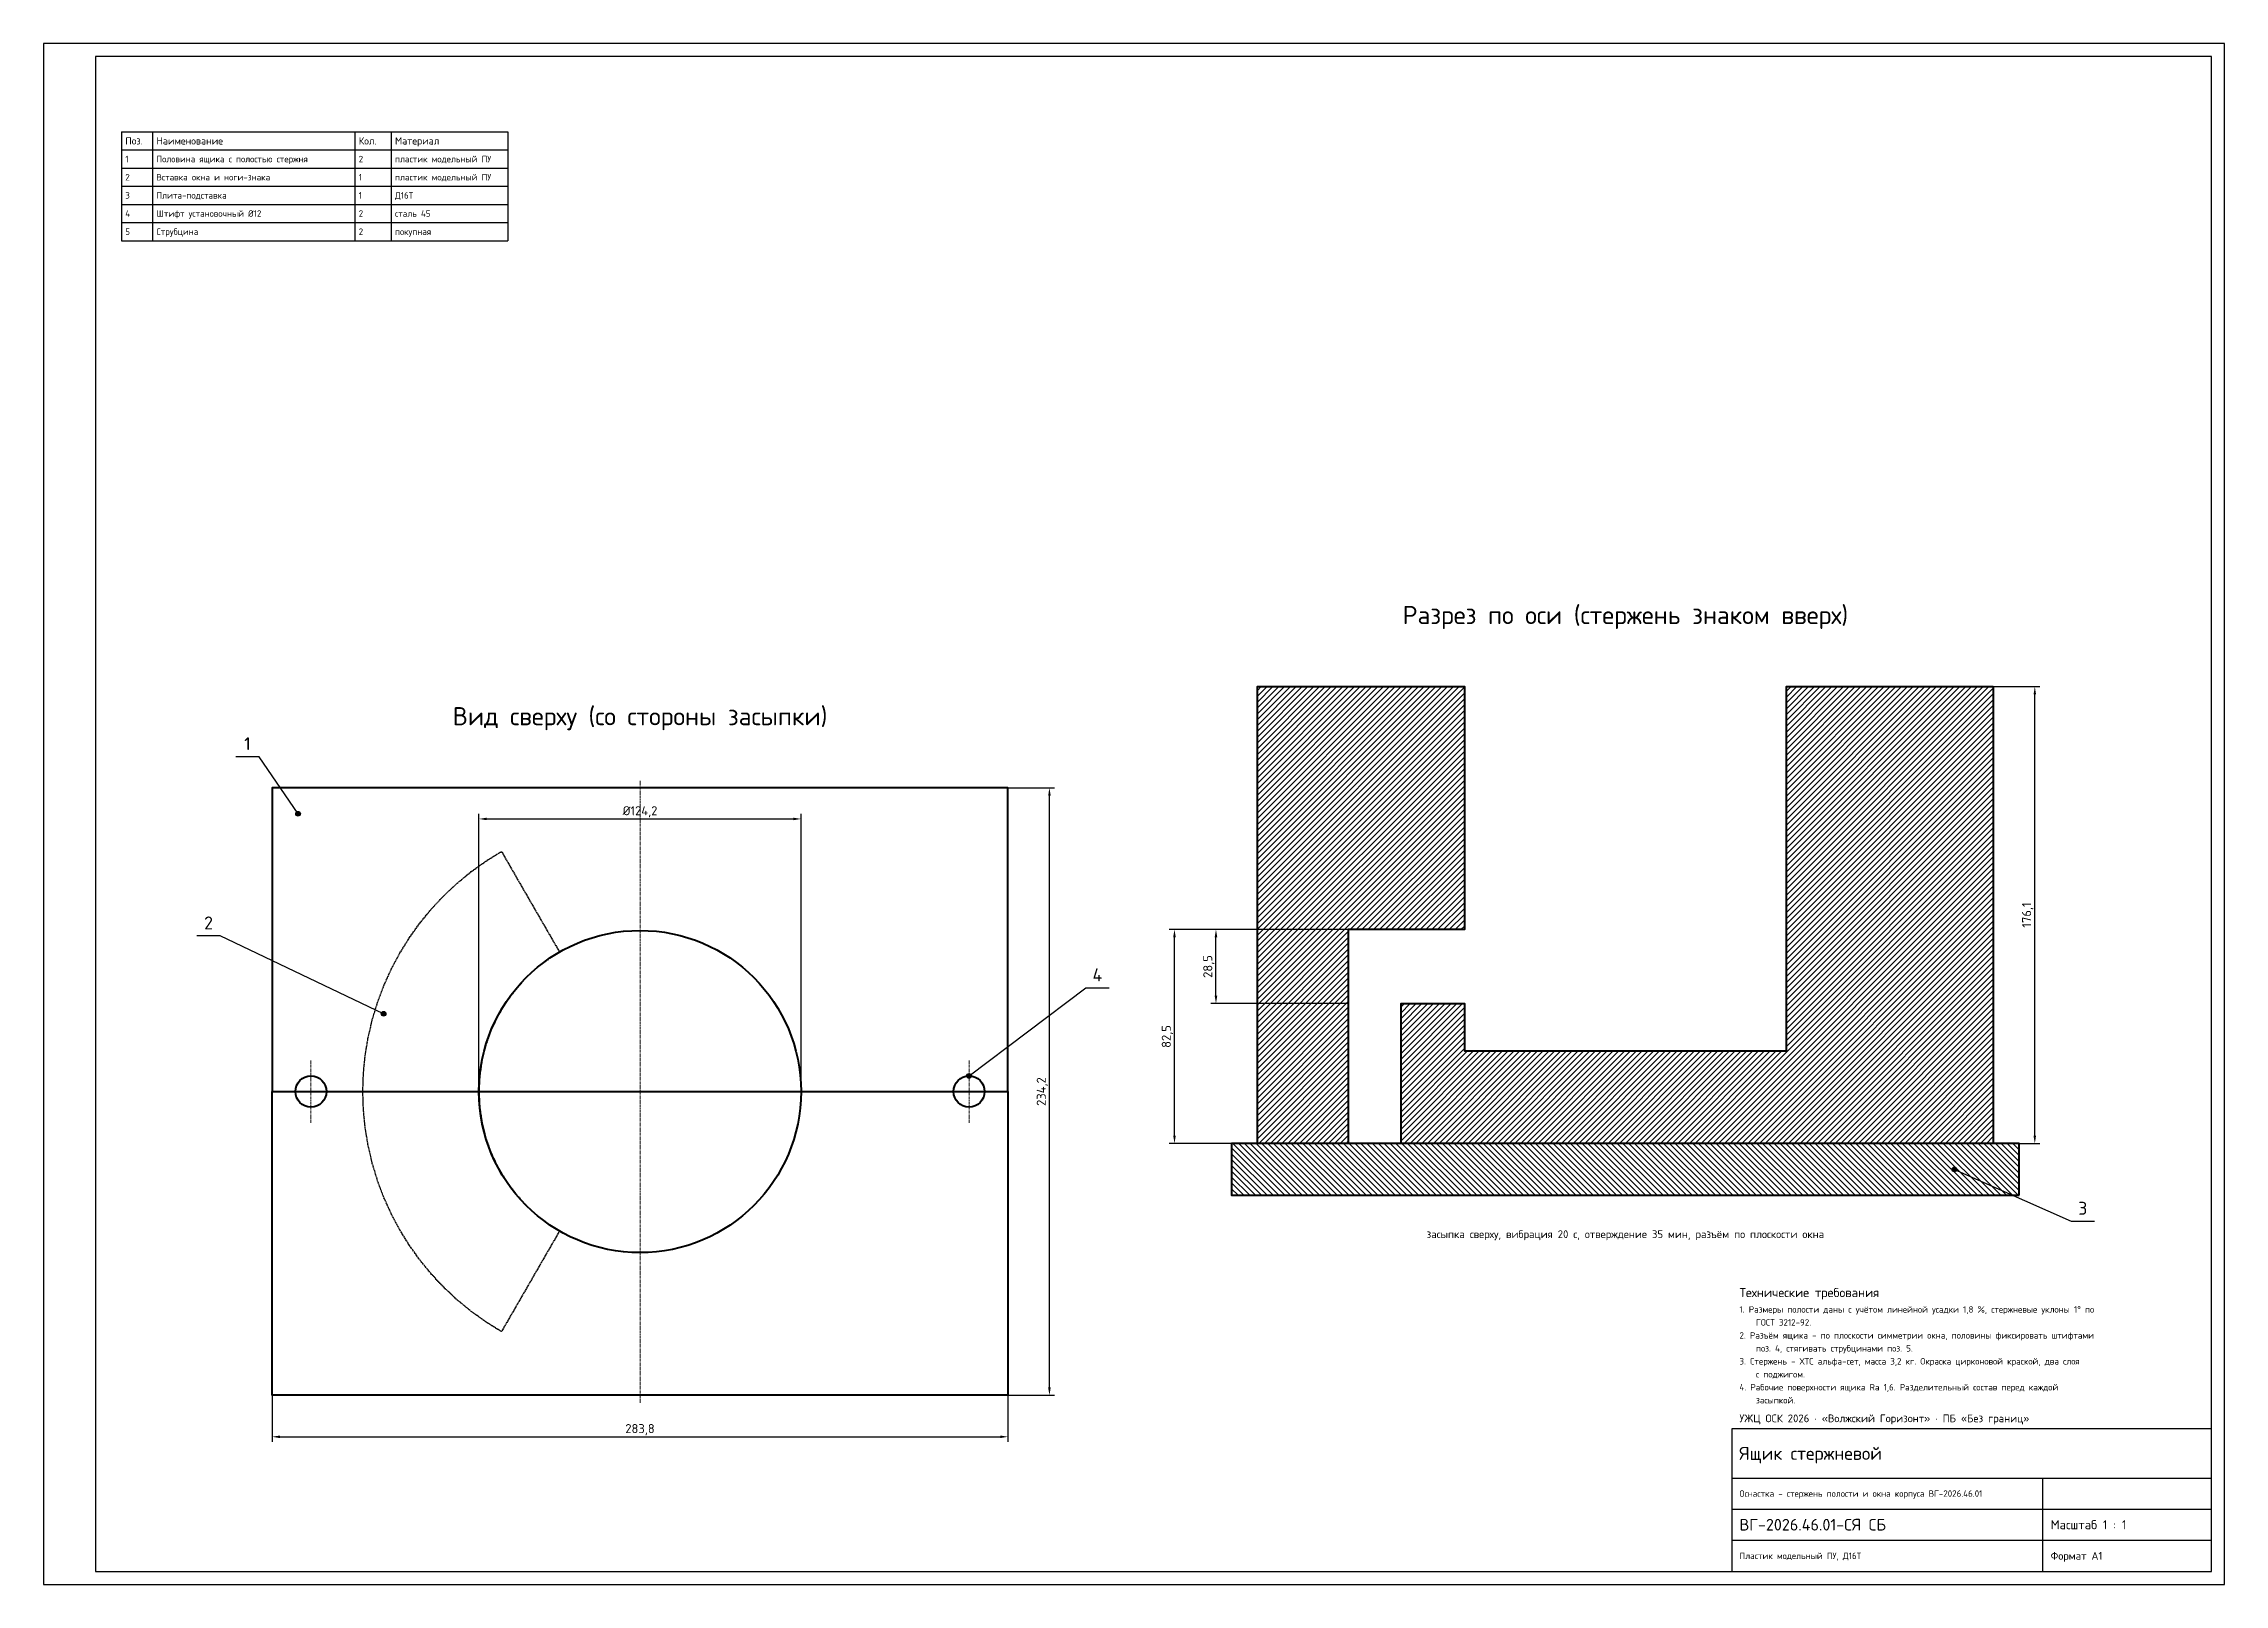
# Model space of a CAD drawing. Header units: millimetres. Extents: x 0 to 841, y 0 to 594.
import ezdxf
from ezdxf.enums import TextEntityAlignment as Align

# ---------------------------------------------------------------- set-up
doc = ezdxf.new("R2010")
doc.units = ezdxf.units.MM
doc.header["$LTSCALE"] = 0.35
doc.linetypes.add('CENTER', pattern=[5.08, 3.175, -0.635, 0.635, -0.635])
doc.linetypes.add('DASHED', pattern=[1.524, 1.27, -0.254])
for name, color, linetype in [('00_РАМКА', 7, 'Continuous'), ('08_ТЕКСТ', 7, 'Continuous'), ('09_РАЗМЕРЫ', 6, 'Continuous')]:
    doc.layers.add(name, color=color, linetype=linetype)
for name, color, linetype, lineweight in [('07_ОСИ', 2, 'CENTER', 18), ('20_ВИДИМЫЕ', 7, 'Continuous', 50), ('21_НЕВИДИМЫЕ', 8, 'DASHED', 25), ('23_ШТРИХОВКА', 8, 'Continuous', 18)]:
    doc.layers.add(name, color=color, linetype=linetype, lineweight=lineweight)
doc.styles.add('ГОСТ', font='isocpeur.ttf')
doc.dimstyles.new('ГОСТ', dxfattribs={"dimtxt": 3.5, "dimasz": 3, "dimexe": 2, "dimexo": 0, "dimgap": 1, "dimtad": 1, "dimdec": 1, "dimtxsty": 'ГОСТ', "dimcen": 2.5, "dimclrd": 6, "dimclre": 6, "dimclrt": 7, "dimazin": 3, "dimtfac": 1, "dimtmove": 0, "dimatfit": 3, "dimarcsym": 0})

msp = doc.modelspace()

# ---------------------------------------------------------------- hatches: boundary and pattern name
at = {"layer": '09_РАЗМЕРЫ'}
h = msp.add_hatch(color=7, dxfattribs=at)
edge = h.paths.add_edge_path()
edge.add_arc((98.11, 297.1), 0.9, 0, 360)
h = msp.add_hatch(color=7, dxfattribs=at)
edge = h.paths.add_edge_path()
edge.add_arc((131.11, 220), 0.9, 0, 360)
h = msp.add_hatch(color=7, dxfattribs=at)
edge = h.paths.add_edge_path()
edge.add_arc((356.89, 196), 0.9, 0, 360)
h = msp.add_hatch(color=7, dxfattribs=at)
edge = h.paths.add_edge_path()
edge.add_arc((736.89, 160), 0.9, 0, 360)
at = {"layer": '23_ШТРИХОВКА'}
h = msp.add_hatch(dxfattribs=at)
h.set_pattern_fill('ANSI31', scale=0.5)
h.paths.add_polyline_path([(468.11, 170), (468.11, 346.11), (547.9, 346.11), (547.9, 252.46), (523.48, 252.46), (503.11, 252.46), (503.11, 223.95), (503.11, 170)])
h = msp.add_hatch(dxfattribs=at)
h.set_pattern_fill('ANSI31', scale=0.5)
h.paths.add_polyline_path([(751.89, 346.11), (751.89, 170), (523.48, 170), (523.48, 223.95), (547.9, 223.95), (547.9, 205.63), (672.1, 205.63), (672.1, 346.11)])
h = msp.add_hatch(dxfattribs=at)
h.set_pattern_fill('ANSI31', scale=0.5, angle=90)
h.paths.add_polyline_path([(761.89, 150), (761.89, 170), (458.11, 170), (458.11, 150)])

# ---------------------------------------------------------------- linework, layer by layer
at = {"layer": '00_РАМКА'}
for p, q in [((30, 560), (179, 560)), ((30, 560), (30, 518)), ((42, 560), (42, 518)), ((120, 560), (120, 518)), ((134, 560), (134, 518)), ((179, 560), (179, 518)), ((30, 553), (179, 553)), ((30, 546), (179, 546)), ((30, 539), (179, 539)), ((30, 532), (179, 532)), ((30, 525), (179, 525)), ((30, 518), (179, 518)), ((651, 41), (836, 41)), ((771, 5), (771, 41)), ((651, 29), (836, 29)), ((651, 17), (836, 17))]:
    msp.add_line(p, q, dxfattribs=at)
for points in [[(0, 0), (841, 0), (841, 594), (0, 594)], [(20, 5), (836, 5), (836, 589), (20, 589)], [(651, 5), (836, 5), (836, 60), (651, 60)]]:
    msp.add_lwpolyline(points, close=True, dxfattribs=at)
at = {"layer": '07_ОСИ'}
for p, q in [((230, 70), (230, 310)), ((103.11, 178), (103.11, 202)), ((356.89, 178), (356.89, 202)), ((91.11, 190), (115.11, 190)), ((110, 190), (350, 190)), ((344.89, 190), (368.89, 190))]:
    msp.add_line(p, q, dxfattribs=at)
at = {"layer": '09_РАЗМЕРЫ'}
for p, q in [((83.11, 319.1), (74.11, 319.1)), ((98.11, 297.1), (83.11, 319.1)), ((68.11, 250), (59.11, 250)), ((131.11, 220), (68.11, 250)), ((356.89, 196), (401.89, 230)), ((401.89, 230), (410.89, 230)), ((736.89, 160), (781.89, 140)), ((781.89, 140), (790.89, 140))]:
    msp.add_line(p, q, dxfattribs=at)
for centre in [(98.11, 297.1), (131.11, 220), (356.89, 196), (736.89, 160)]:
    msp.add_circle(centre, 0.9, dxfattribs=at)
at = {"layer": '20_ВИДИМЫЕ'}
for points in [[(468.11, 170), (468.11, 346.11), (547.9, 346.11), (547.9, 252.46), (523.48, 252.46), (503.11, 252.46), (503.11, 223.95), (503.11, 170), (468.11, 170)], [(751.89, 346.11), (751.89, 170), (523.48, 170), (523.48, 223.95), (547.9, 223.95), (547.9, 205.63), (672.1, 205.63), (672.1, 346.11), (751.89, 346.11)], [(88.11, 190), (371.89, 190), (371.89, 307.1), (88.11, 307.1)], [(88.11, 190), (371.89, 190), (371.89, 72.9), (88.11, 72.9)], [(761.89, 150), (761.89, 170), (458.11, 170), (458.11, 150), (761.89, 150)]]:
    msp.add_lwpolyline(points, close=True, dxfattribs=at)
for centre, radius in [((230, 190), 62.1), ((103.11, 190), 6), ((356.89, 190), 6)]:
    msp.add_circle(centre, radius, dxfattribs=at)
at = {"layer": '21_НЕВИДИМЫЕ'}
msp.add_lwpolyline([(176.55, 97.43), (170.62, 101.12), (164.93, 105.2), (159.52, 109.64), (154.42, 114.42), (149.64, 119.52), (145.2, 124.93), (141.12, 130.62), (137.43, 136.56), (134.13, 142.72), (131.25, 149.09), (128.78, 155.64), (126.75, 162.33), (125.16, 169.15), (124.02, 176.05), (123.34, 183.01), (123.11, 190), (123.34, 196.99), (124.02, 203.95), (125.16, 210.85), (126.75, 217.67), (128.78, 224.36), (131.25, 230.91), (134.13, 237.28), (137.43, 243.44), (141.12, 249.38), (145.2, 255.07), (149.64, 260.48), (154.42, 265.58), (159.52, 270.36), (164.93, 274.8), (170.62, 278.88), (176.55, 282.57), (198.99, 243.71), (195.51, 241.62), (190.61, 237.99), (186.1, 233.9), (182.01, 229.39), (178.38, 224.49), (175.24, 219.27), (172.64, 213.76), (170.59, 208.02), (169.11, 202.11), (168.21, 196.09), (167.91, 190), (168.21, 183.91), (169.11, 177.89), (170.59, 171.98), (172.64, 166.24), (175.24, 160.73), (178.38, 155.51), (182.01, 150.61), (186.1, 146.1), (190.61, 142.01), (195.51, 138.38), (198.99, 136.29), (176.55, 97.43)], close=True, dxfattribs=at)

# ---------------------------------------------------------------- texts
at = {"layer": '08_ТЕКСТ', "style": 'ГОСТ'}
for s, height, p in [('Поз.', 2.8, (31.5, 556.5)), ('Наименование', 2.8, (43.5, 556.5)), ('Кол.', 2.8, (121.5, 556.5)), ('Материал', 2.8, (135.5, 556.5)), ('1', 2.5, (31.5, 549.5)), ('Половина ящика с полостью стержня', 2.5, (43.5, 549.5)), ('2', 2.5, (121.5, 549.5)), ('пластик модельный ПУ', 2.5, (135.5, 549.5)), ('2', 2.5, (31.5, 542.5)), ('Вставка окна и ноги-знака', 2.5, (43.5, 542.5)), ('1', 2.5, (121.5, 542.5)), ('пластик модельный ПУ', 2.5, (135.5, 542.5)), ('3', 2.5, (31.5, 535.5)), ('Плита-подставка', 2.5, (43.5, 535.5)), ('1', 2.5, (121.5, 535.5)), ('Д16Т', 2.5, (135.5, 535.5)), ('4', 2.5, (31.5, 528.5)), ('5', 2.5, (31.5, 521.5)), ('Струбцина', 2.5, (43.5, 521.5)), ('Штифт установочный Ø12', 2.5, (43.5, 528.5)), ('2', 2.5, (121.5, 528.5)), ('2', 2.5, (121.5, 521.5)), ('сталь 45', 2.5, (135.5, 528.5)), ('покупная', 2.5, (135.5, 521.5)), ('Технические требования', 3.5, (654, 112.5)), ('1. Размеры полости даны с учётом линейной усадки 1,8 %, стержневые уклоны 1° по', 2.5, (654, 106)), ('    ГОСТ 3212-92.', 2.5, (654, 101)), ('2. Разъём ящика - по плоскости симметрии окна, половины фиксировать штифтами', 2.5, (654, 96)), ('3. Стержень - ХТС альфа-сет, масса 3,2 кг. Окраска цирконовой краской, два слоя', 2.5, (654, 86)), ('    поз. 4, стягивать струбцинами поз. 5.', 2.5, (654, 91)), ('4. Рабочие поверхности ящика Ra 1,6. Разделительный состав перед каждой', 2.5, (654, 76)), ('    с поджигом.', 2.5, (654, 81)), ('    засыпкой.', 2.5, (654, 71)), ('УЖЦ ОСК 2026 · «Волжский Горизонт» · ПБ «Без границ»', 3, (654, 64)), ('Ящик стержневой', 5, (654, 50.5)), ('Оснастка - стержень полости и окна корпуса ВГ-2026.46.01', 2.5, (654, 35)), ('ВГ-2026.46.01-СЯ СБ', 4.5, (654, 23)), ('Масштаб 1 : 1', 3.5, (774, 23)), ('Пластик модельный ПУ, Д16Т', 2.5, (654, 11)), ('Формат A1', 3, (774, 11))]:
    msp.add_text(s, height=height, dxfattribs=at).set_placement(p, align=Align.MIDDLE_LEFT)
for s, height, p in [('Разрез по оси (стержень знаком вверх)', 7, (610, 368.11)), ('Вид сверху (со стороны засыпки)', 7, (230, 329.1)), ('1', 5, (78.61, 320.1)), ('2', 5, (63.61, 251)), ('4', 5, (406.39, 231)), ('3', 5, (786.39, 141))]:
    msp.add_text(s, height=height, dxfattribs=at).set_placement(p, align=Align.BOTTOM_CENTER)
msp.add_text('засыпка сверху, вибрация 20 с, отверждение 35 мин, разъём по плоскости окна', height=3, dxfattribs=at).set_placement((610, 135), align=Align.MIDDLE_CENTER)

# ---------------------------------------------------------------- dimensions: what is measured, and where the dimension line sits
at = {"layer": '09_РАЗМЕРЫ'}
for base, p1, p2, text in [((767.89, 170), (751.89, 170), (751.89, 346.11), '176,1'), ((436.11, 170), (503.11, 170), (503.11, 252.46), '82,5'), ((452.11, 223.95), (503.11, 223.95), (503.11, 252.46), '28,5')]:
    msp.add_linear_dim(base=base, p1=p1, p2=p2, angle=90, text=text, dimstyle='ГОСТ', override={"dimtxsty": 'ГОСТ'}, dxfattribs=at).render()
msp.add_linear_dim(base=(387.89, 72.9), p1=(371.89, 72.9), p2=(371.89, 307.1), angle=90, dimstyle='ГОСТ', override={"dimtxsty": 'ГОСТ'}, dxfattribs=at).render()
msp.add_linear_dim(base=(167.9, 295.1), p1=(167.9, 190), p2=(292.1, 190), text='Ø124,2', dimstyle='ГОСТ', override={"dimtxsty": 'ГОСТ'}, dxfattribs=at).render()
msp.add_linear_dim(base=(88.11, 56.9), p1=(88.11, 72.9), p2=(371.89, 72.9), dimstyle='ГОСТ', override={"dimtxsty": 'ГОСТ'}, dxfattribs=at).render()

doc.saveas('drawing.dxf')
